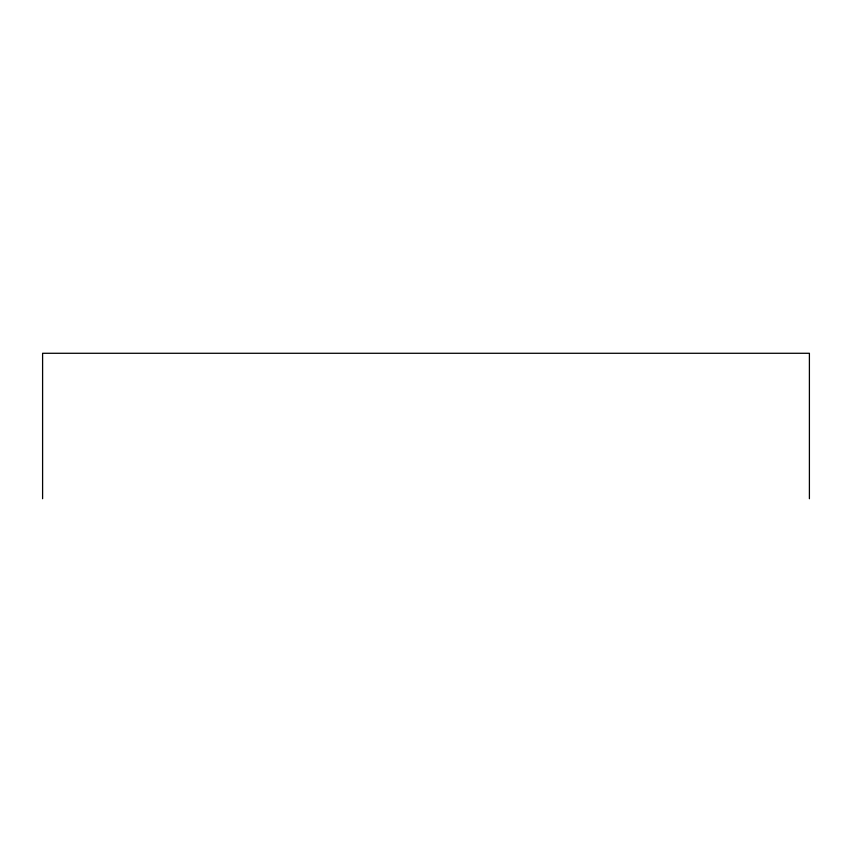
<?xml version="1.0" encoding="UTF-8"?>
<svg xmlns="http://www.w3.org/2000/svg" width="852" height="852" viewBox="0 0 852 852"><rect width="100%" height="100%" fill="white"/><g stroke="black" fill="none" stroke-linecap="round" stroke-linejoin="round"><path stroke-width="1.28" d="M809.4 498.718L809.4 353.282L42.6 353.282L42.6 498.718"/></g></svg>
